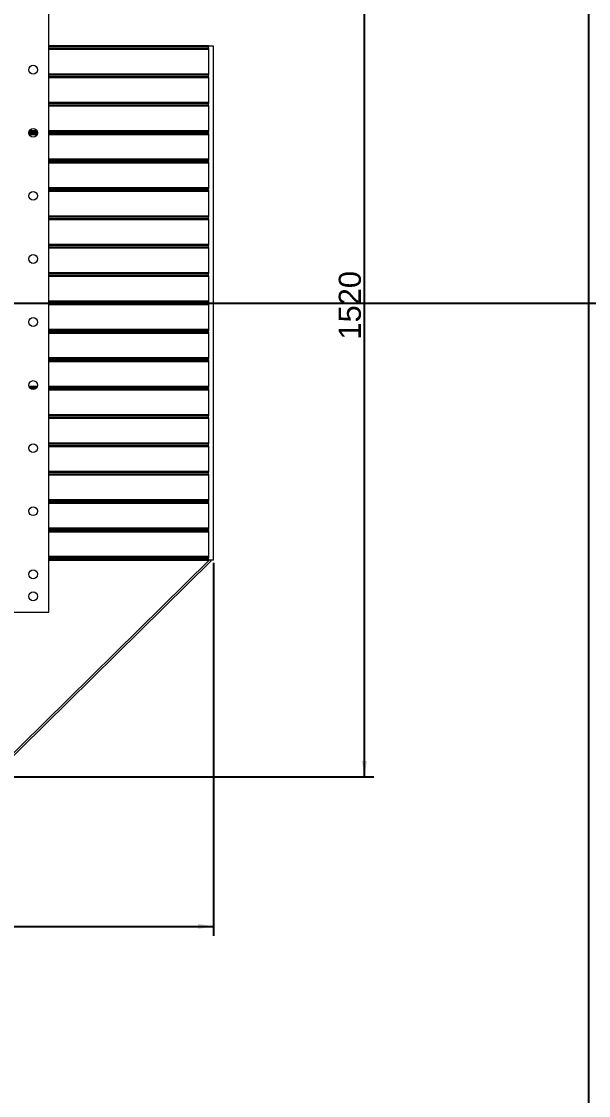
# Model space of a CAD drawing. Header units: millimetres. Extents: x 51507 to 66627, y -17810 to -7118.
# Drawn here: x 58169 to 59067, y -13721 to -12018 of the extents above; entities that cross this region are included whole.
import ezdxf

# ---------------------------------------------------------------- set-up
doc = ezdxf.new("R2010")
doc.units = ezdxf.units.MM
doc.header["$LTSCALE"] = 10
doc.layers.get('Defpoints').update_dxf_attribs({"lineweight": 25})
doc.layers.add('2', color=3, linetype='Continuous', lineweight=25)
doc.layers.add('粗实线', color=4, linetype='Continuous', lineweight=18)
doc.styles.get("Standard").update_dxf_attribs({"font": ''})
doc.styles.get('Standard').set_extended_font_data('arial')
doc.dimstyles.new('1-10', dxfattribs={"dimscale": 10, "dimtxt": 3.5, "dimasz": 2.5, "dimexe": 1.5, "dimexo": 1, "dimgap": 0.5, "dimtad": 1, "dimtxsty": 'Standard', "dimcen": 2.5, "dimdle": 5, "dimclrd": 3, "dimclre": 3, "dimclrt": 3, "dimadec": 0, "dimazin": 0, "dimtfac": 1, "dimtmove": 0, "dimatfit": 2, "dimfxl": 0, "dimtolj": 1, "dimarcsym": 0})

# ---------------------------------------------------------------- blocks, each defined once
blk = doc.blocks.new('*X51')
at = {"layer": '2', "linetype": 'Continuous'}
for points in [[(56061.4, -13452.4), (56086.4, -13448.2), (56086.4, -13456.5)], [(58473.4, -13452.4), (58448.4, -13448.2), (58448.4, -13456.5)]]:
    blk.add_hatch(color=3, dxfattribs=at).paths.add_polyline_path(points, flags=0)
at = {"layer": '2', "color": 3, "linetype": 'Continuous'}
for p, q in [((56061.4, -12789), (56061.4, -13467.4)), ((58473.4, -12875.9), (58473.4, -13467.4)), ((56061.4, -13452.4), (58473.4, -13452.4))]:
    blk.add_line(p, q, dxfattribs=at)
at = {"layer": '2', "color": 3, "insert": (57267.4, -13429.5), "char_height": 35, "width": 209.947, "attachment_point": 5}
blk.add_mtext('2420', dxfattribs=at)
blk = doc.blocks.new('*X52')
at = {"layer": '2', "linetype": 'Continuous'}
for points in [[(58712.3, -11720.1), (58708.1, -11745.1), (58716.4, -11745.1)], [(58712.3, -13215.1), (58708.1, -13190.1), (58716.4, -13190.1)]]:
    blk.add_hatch(color=3, dxfattribs=at).paths.add_polyline_path(points, flags=0)
at = {"layer": '2', "color": 3, "linetype": 'Continuous'}
for p, q in [((57586.8, -11720.1), (58727.3, -11720.1)), ((58712.3, -13215.1), (58712.3, -11720.1)), ((58106.2, -13215.1), (58727.3, -13215.1))]:
    blk.add_line(p, q, dxfattribs=at)
at = {"layer": '2', "color": 3, "insert": (58689.4, -12467.6), "char_height": 35, "width": 202.157, "attachment_point": 5, "rotation": 90}
blk.add_mtext('1520', dxfattribs=at)

msp = doc.modelspace()

# ---------------------------------------------------------------- linework, layer by layer
at = {"layer": 'Defpoints'}
for p, q in [((59067.409, -7118.116), (59067.409, -17810.116)), ((51507.409, -12464.113), (66627.409, -12464.113))]:
    msp.add_line(p, q, dxfattribs=at)
at = {"layer": '粗实线'}
for p, q in [((58212.409, -12954.113), (58212.409, -11974.113)), ((58465.409, -12056.113), (58212.409, -12056.113)), ((58465.409, -12057.913), (58465.409, -12056.113)), ((58465.409, -12056.613), (58465.409, -12057.913)), ((58469.409, -12056.613), (58465.409, -12056.613)), ((58473.409, -12056.613), (58469.409, -12056.613)), ((58473.409, -12871.613), (58473.409, -12056.613)), ((58465.409, -12057.913), (58212.409, -12057.913)), ((58465.409, -12060.313), (58212.409, -12060.313)), ((58465.409, -12062.113), (58212.409, -12062.113)), ((58465.409, -12060.313), (58465.409, -12057.913)), ((58465.409, -12060.313), (58465.409, -12102.913)), ((58465.409, -12062.113), (58465.409, -12060.313)), ((58465.409, -12062.113), (58465.409, -12101.113)), ((58465.409, -12101.113), (58212.409, -12101.113)), ((58465.409, -12102.913), (58212.409, -12102.913)), ((58465.409, -12105.313), (58212.409, -12105.313)), ((58465.409, -12107.113), (58212.409, -12107.113)), ((58465.409, -12102.913), (58465.409, -12101.113)), ((58465.409, -12105.313), (58465.409, -12102.913)), ((58465.409, -12105.313), (58465.409, -12147.913)), ((58465.409, -12107.113), (58465.409, -12105.313)), ((58465.409, -12107.113), (58465.409, -12146.113)), ((58465.409, -12146.113), (58212.409, -12146.113)), ((58465.409, -12147.913), (58212.409, -12147.913)), ((58465.409, -12150.313), (58212.409, -12150.313)), ((58465.409, -12152.113), (58212.409, -12152.113)), ((58465.409, -12147.913), (58465.409, -12146.113)), ((58465.409, -12150.313), (58465.409, -12147.913)), ((58465.409, -12150.313), (58465.409, -12192.913)), ((58465.409, -12152.113), (58465.409, -12150.313)), ((58465.409, -12152.113), (58465.409, -12191.113)), ((58194.305, -12192.913), (58180.512, -12192.913)), ((58193.733, -12191.113), (58181.084, -12191.113)), ((58465.409, -12191.113), (58212.409, -12191.113)), ((58465.409, -12192.913), (58212.409, -12192.913)), ((58465.409, -12192.913), (58465.409, -12191.113)), ((58465.409, -12195.313), (58465.409, -12192.913)), ((58194.305, -12195.313), (58180.512, -12195.313)), ((58193.733, -12197.113), (58181.084, -12197.113)), ((58465.409, -12195.313), (58212.409, -12195.313)), ((58465.409, -12197.113), (58212.409, -12197.113)), ((58465.409, -12195.313), (58465.409, -12237.913)), ((58465.409, -12197.113), (58465.409, -12195.313)), ((58465.409, -12197.113), (58465.409, -12236.113)), ((58465.409, -12236.113), (58212.409, -12236.113)), ((58465.409, -12237.913), (58212.409, -12237.913)), ((58465.409, -12240.313), (58212.409, -12240.313)), ((58465.409, -12242.113), (58212.409, -12242.113)), ((58465.409, -12237.913), (58465.409, -12236.113)), ((58465.409, -12240.313), (58465.409, -12237.913)), ((58465.409, -12240.313), (58465.409, -12282.913)), ((58465.409, -12242.113), (58465.409, -12240.313)), ((58465.409, -12242.113), (58465.409, -12281.113)), ((58465.409, -12281.113), (58212.409, -12281.113)), ((58465.409, -12282.913), (58212.409, -12282.913)), ((58465.409, -12285.313), (58212.409, -12285.313)), ((58465.409, -12287.113), (58212.409, -12287.113)), ((58465.409, -12282.913), (58465.409, -12281.113)), ((58465.409, -12285.313), (58465.409, -12282.913)), ((58465.409, -12285.313), (58465.409, -12327.913)), ((58465.409, -12287.113), (58465.409, -12285.313)), ((58465.409, -12287.113), (58465.409, -12326.113)), ((58465.409, -12326.113), (58212.409, -12326.113)), ((58465.409, -12327.913), (58212.409, -12327.913)), ((58465.409, -12327.913), (58465.409, -12326.113)), ((58465.409, -12330.313), (58465.409, -12327.913)), ((58465.409, -12330.313), (58212.409, -12330.313)), ((58465.409, -12332.113), (58212.409, -12332.113)), ((58465.409, -12330.313), (58465.409, -12372.913)), ((58465.409, -12332.113), (58465.409, -12330.313)), ((58465.409, -12332.113), (58465.409, -12371.113)), ((58465.409, -12371.113), (58212.409, -12371.113)), ((58465.409, -12372.913), (58212.409, -12372.913)), ((58465.409, -12375.313), (58212.409, -12375.313)), ((58465.409, -12377.113), (58212.409, -12377.113)), ((58465.409, -12372.913), (58465.409, -12371.113)), ((58465.409, -12375.313), (58465.409, -12372.913)), ((58465.409, -12375.313), (58465.409, -12417.913)), ((58465.409, -12377.113), (58465.409, -12375.313)), ((58465.409, -12377.113), (58465.409, -12416.113)), ((58465.409, -12416.113), (58212.409, -12416.113)), ((58465.409, -12417.913), (58212.409, -12417.913)), ((58465.409, -12420.313), (58212.409, -12420.313)), ((58465.409, -12422.113), (58212.409, -12422.113)), ((58465.409, -12417.913), (58465.409, -12416.113)), ((58465.409, -12420.313), (58465.409, -12417.913)), ((58465.409, -12420.313), (58465.409, -12462.913)), ((58465.409, -12422.113), (58465.409, -12420.313)), ((58465.409, -12422.113), (58465.409, -12461.113)), ((58465.409, -12461.113), (58212.409, -12461.113)), ((58465.409, -12462.913), (58212.409, -12462.913)), ((58465.409, -12465.313), (58212.409, -12465.313)), ((58465.409, -12462.913), (58465.409, -12461.113)), ((58465.409, -12465.313), (58465.409, -12462.913)), ((58465.409, -12465.313), (58465.409, -12507.913)), ((58465.409, -12467.113), (58465.409, -12465.313)), ((58465.409, -12467.113), (58212.409, -12467.113)), ((58465.409, -12467.113), (58465.409, -12506.113)), ((58465.409, -12506.113), (58212.409, -12506.113)), ((58465.409, -12507.913), (58212.409, -12507.913)), ((58465.409, -12510.313), (58212.409, -12510.313)), ((58465.409, -12512.113), (58212.409, -12512.113)), ((58465.409, -12507.913), (58465.409, -12506.113)), ((58465.409, -12510.313), (58465.409, -12507.913)), ((58465.409, -12510.313), (58465.409, -12552.913)), ((58465.409, -12512.113), (58465.409, -12510.313)), ((58465.409, -12512.113), (58465.409, -12551.113)), ((58465.409, -12551.113), (58212.409, -12551.113)), ((58465.409, -12552.913), (58212.409, -12552.913)), ((58465.409, -12555.313), (58212.409, -12555.313)), ((58465.409, -12557.113), (58212.409, -12557.113)), ((58465.409, -12552.913), (58465.409, -12551.113)), ((58465.409, -12555.313), (58465.409, -12552.913)), ((58465.409, -12555.313), (58465.409, -12597.913)), ((58465.409, -12557.113), (58465.409, -12555.313)), ((58465.409, -12557.113), (58465.409, -12596.113)), ((58194.117, -12596.113), (58180.701, -12596.113)), ((58193.288, -12597.913), (58181.53, -12597.913)), ((58190.658, -12600.313), (58184.159, -12600.313)), ((58465.409, -12596.113), (58212.409, -12596.113)), ((58465.409, -12597.913), (58212.409, -12597.913)), ((58465.409, -12600.313), (58212.409, -12600.313)), ((58465.409, -12597.913), (58465.409, -12596.113)), ((58465.409, -12600.313), (58465.409, -12597.913)), ((58465.409, -12600.313), (58465.409, -12642.913)), ((58465.409, -12602.113), (58465.409, -12600.313)), ((58465.409, -12602.113), (58212.409, -12602.113)), ((58465.409, -12602.113), (58465.409, -12641.113)), ((58465.409, -12641.113), (58212.409, -12641.113)), ((58465.409, -12642.913), (58212.409, -12642.913)), ((58465.409, -12645.313), (58212.409, -12645.313)), ((58465.409, -12647.113), (58212.409, -12647.113)), ((58465.409, -12642.913), (58465.409, -12641.113)), ((58465.409, -12645.313), (58465.409, -12642.913)), ((58465.409, -12645.313), (58465.409, -12687.913)), ((58465.409, -12647.113), (58465.409, -12645.313)), ((58465.409, -12647.113), (58465.409, -12686.113)), ((58465.409, -12686.113), (58212.409, -12686.113)), ((58465.409, -12687.913), (58465.409, -12686.113)), ((58465.409, -12687.913), (58212.409, -12687.913)), ((58465.409, -12690.313), (58212.409, -12690.313)), ((58465.409, -12692.113), (58212.409, -12692.113)), ((58465.409, -12690.313), (58465.409, -12687.913)), ((58465.409, -12690.313), (58465.409, -12732.913)), ((58465.409, -12692.113), (58465.409, -12690.313)), ((58465.409, -12692.113), (58465.409, -12731.113)), ((58465.409, -12731.113), (58212.409, -12731.113)), ((58465.409, -12732.913), (58212.409, -12732.913)), ((58465.409, -12735.313), (58212.409, -12735.313)), ((58465.409, -12737.113), (58212.409, -12737.113)), ((58465.409, -12732.913), (58465.409, -12731.113)), ((58465.409, -12735.313), (58465.409, -12732.913)), ((58465.409, -12735.313), (58465.409, -12777.913)), ((58465.409, -12737.113), (58465.409, -12735.313)), ((58465.409, -12737.113), (58465.409, -12776.113)), ((58465.409, -12776.113), (58212.409, -12776.113)), ((58465.409, -12777.913), (58212.409, -12777.913)), ((58465.409, -12780.313), (58212.409, -12780.313)), ((58465.409, -12782.113), (58212.409, -12782.113)), ((58465.409, -12777.913), (58465.409, -12776.113)), ((58465.409, -12780.313), (58465.409, -12777.913)), ((58465.409, -12780.313), (58465.409, -12822.913)), ((58465.409, -12782.113), (58465.409, -12780.313)), ((58465.409, -12782.113), (58465.409, -12821.113)), ((58465.409, -12821.113), (58212.409, -12821.113)), ((58465.409, -12822.913), (58212.409, -12822.913)), ((58465.409, -12822.913), (58465.409, -12821.113)), ((58465.409, -12825.313), (58465.409, -12822.913)), ((58465.409, -12825.313), (58212.409, -12825.313)), ((58465.409, -12827.113), (58212.409, -12827.113)), ((58465.409, -12825.313), (58465.409, -12867.913)), ((58465.409, -12827.113), (58465.409, -12825.313)), ((58465.409, -12827.113), (58465.409, -12866.113)), ((58124.909, -13208.007), (58466.272, -12871.613)), ((58125.962, -13211.181), (58469.462, -12872.681)), ((58465.409, -12866.113), (58212.409, -12866.113)), ((58465.409, -12867.913), (58212.409, -12867.913)), ((58465.409, -12870.313), (58212.409, -12870.313)), ((58465.409, -12872.113), (58212.409, -12872.113)), ((58465.409, -12867.913), (58465.409, -12866.113)), ((58465.409, -12870.313), (58465.409, -12867.913)), ((58465.409, -12870.313), (58465.409, -12871.613)), ((58465.409, -12872.113), (58465.409, -12870.313)), ((58469.409, -12871.613), (58465.409, -12871.613)), ((58468.409, -12871.613), (58469.462, -12872.681)), ((58473.409, -12871.613), (58469.409, -12871.613)), ((56322.409, -12954.113), (58212.409, -12954.113))]:
    msp.add_line(p, q, dxfattribs=at)
for centre in [(58187.409, -12094.113), (58187.409, -12194.113), (58187.409, -12294.113), (58187.409, -12394.113), (58187.409, -12494.113), (58187.409, -12594.113), (58187.409, -12694.113), (58187.409, -12794.113), (58187.409, -12894.113), (58187.409, -12929.113)]:
    msp.add_circle(centre, 7, dxfattribs=at)

# ---------------------------------------------------------------- dimensions: what is measured, and where the dimension line sits
at = {"layer": '2'}
dim = msp.add_linear_dim(base=(58712.268, -11720.113), p1=(58096.169, -13215.113), p2=(57576.785, -11720.113), angle=90, text='1520', dimstyle='1-10', override={"dimsah": 1}, dxfattribs=at)
dim.commit()
dim.dimension.update_dxf_attribs({"geometry": '*X52', "text_midpoint": (58689.408, -12467.613)})
dim = msp.add_linear_dim(base=(58473.409, -13452.369), p1=(56061.409, -12779.02), p2=(58473.409, -12865.935), text='2420', dimstyle='1-10', override={"dimsah": 1}, dxfattribs=at)
dim.commit()
dim.dimension.update_dxf_attribs({"geometry": '*X51', "text_midpoint": (57267.409, -13429.509)})

doc.saveas('drawing.dxf')
